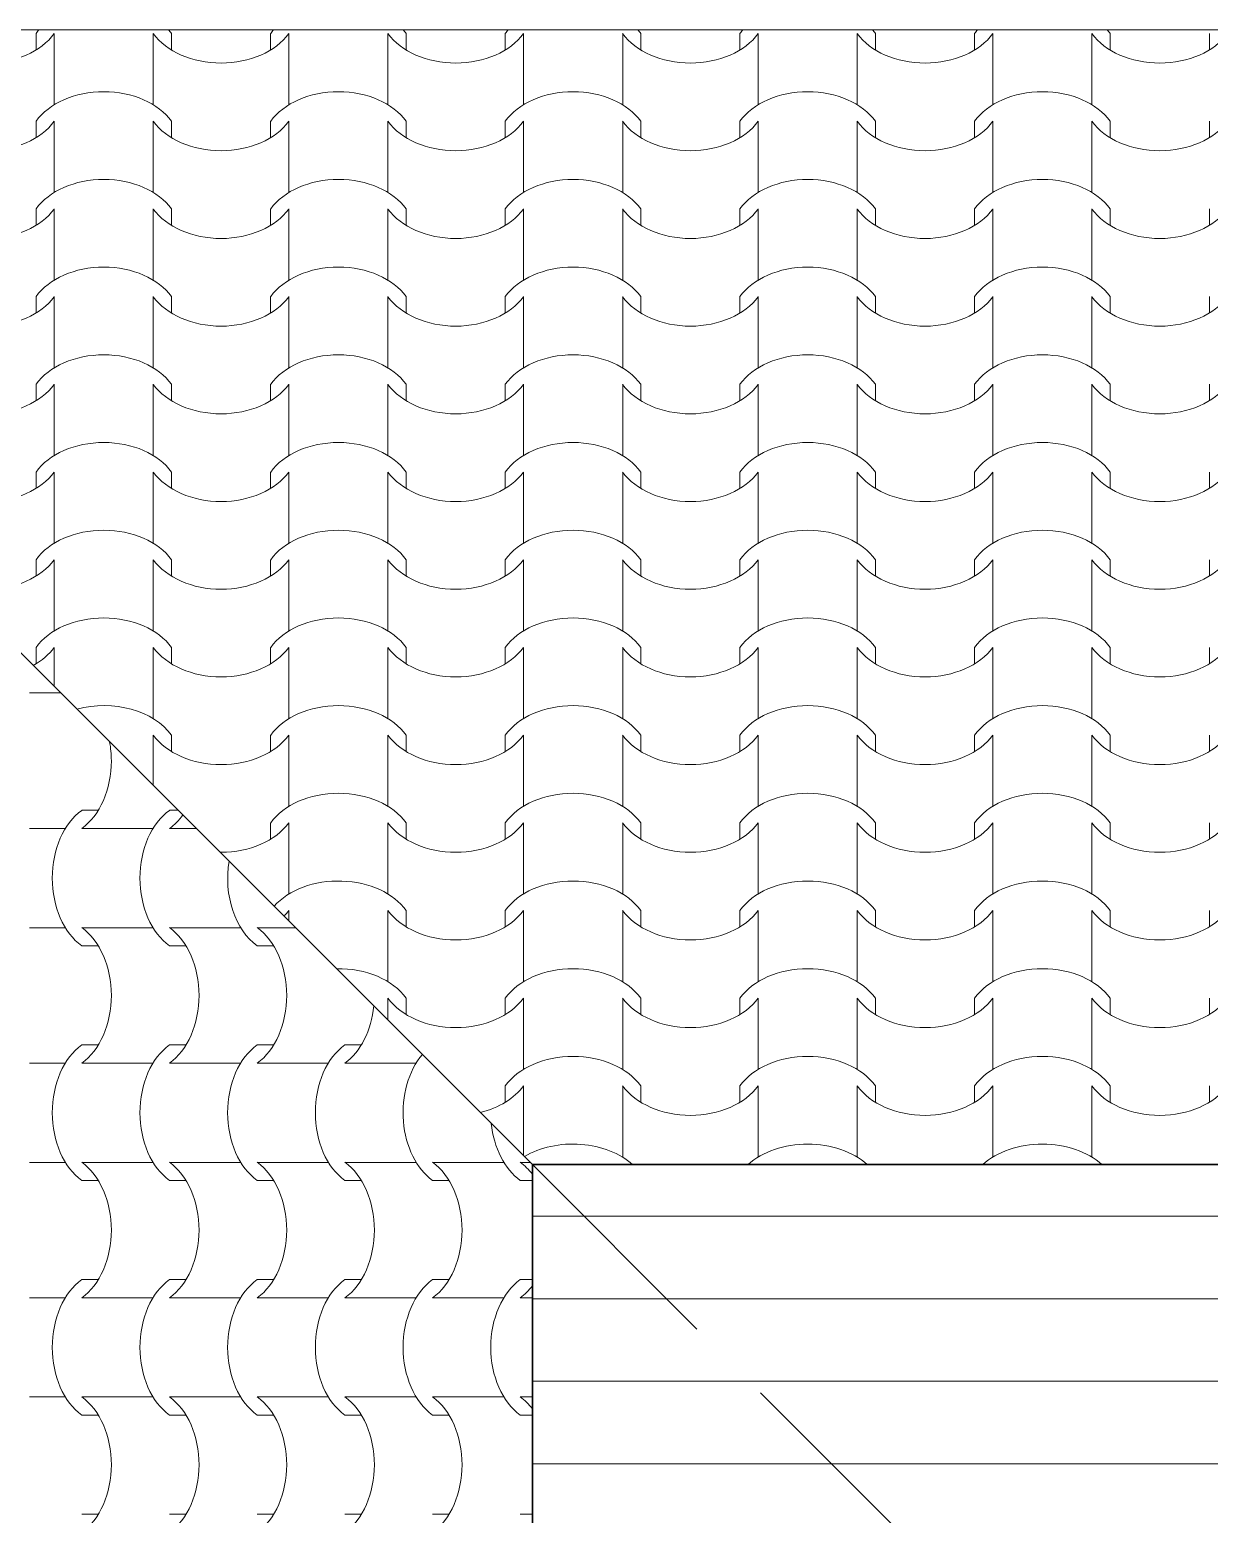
# Model space of a CAD drawing. Header units: millimetres. Extents: x -6000 to 12300, y -11438 to 14364.
# Drawn here: x 1966 to 3396, y 2239 to 4039 of the extents above; entities that cross this region are included whole.
import ezdxf

# ---------------------------------------------------------------- set-up
doc = ezdxf.new("R2010")
doc.units = ezdxf.units.MM
doc.header["$MEASUREMENT"] = 0
doc.linetypes.add('Hidden Line', pattern=[391.222223, 282.222223, -109])
doc.layers.add('Shell - Roof', color=7, linetype='Continuous')
doc.layers.add('Shell - Roof_Pen_No__172', color=7, linetype='Continuous', lineweight=13, true_color=0xbf8080)
doc.layers.add('Shell - Roof_Pen_No__92', color=7, linetype='Continuous', lineweight=13, true_color=0xbf8080)
doc.layers.add('Shell - Roof_Pen_No__32', color=15, linetype='Continuous', lineweight=35)

# ---------------------------------------------------------------- blocks, each defined once
blk = doc.blocks.new('*X4')
at = {"layer": 'Shell - Roof_Pen_No__92', "linetype": 'Continuous'}
for p, q in [((2004.1, 3234.5), (1966.3, 3234.5)), ((2049.3, 3092.3), (2029.5, 3092.3)), ((2146.4, 3092.3), (2135.8, 3092.3)), ((2009.4, 3070.3), (1966.3, 3070.3)), ((2072.6, 3070.3), (2029.5, 3070.3)), ((2115.8, 3070.3), (2072.6, 3070.3)), ((2168.4, 3070.3), (2135.8, 3070.3)), ((2009.4, 2950), (1966.3, 2950)), ((2072.6, 2950), (2029.5, 2950)), ((2115.8, 2950), (2072.6, 2950)), ((2178.9, 2950), (2135.8, 2950)), ((2222.1, 2950), (2178.9, 2950)), ((2285.2, 2950), (2242.1, 2950)), ((2288.6, 2950), (2285.2, 2950)), ((2049.3, 2928), (2029.5, 2928)), ((2155.7, 2928), (2135.8, 2928)), ((2262, 2928), (2242.1, 2928)), ((2049.3, 2807.8), (2029.5, 2807.8)), ((2155.7, 2807.8), (2135.8, 2807.8)), ((2262, 2807.8), (2242.1, 2807.8)), ((2368.3, 2807.8), (2348.4, 2807.8)), ((2009.4, 2785.8), (1966.3, 2785.8)), ((2072.6, 2785.8), (2029.5, 2785.8)), ((2115.8, 2785.8), (2072.6, 2785.8)), ((2178.9, 2785.8), (2135.8, 2785.8)), ((2222.1, 2785.8), (2178.9, 2785.8)), ((2285.2, 2785.8), (2242.1, 2785.8)), ((2328.4, 2785.8), (2285.2, 2785.8)), ((2391.5, 2785.8), (2348.4, 2785.8)), ((2434.7, 2785.8), (2391.5, 2785.8)), ((2009.4, 2665.5), (1966.3, 2665.5)), ((2072.6, 2665.5), (2029.5, 2665.5)), ((2115.8, 2665.5), (2072.6, 2665.5)), ((2178.9, 2665.5), (2135.8, 2665.5)), ((2222.1, 2665.5), (2178.9, 2665.5)), ((2285.2, 2665.5), (2242.1, 2665.5)), ((2328.4, 2665.5), (2285.2, 2665.5)), ((2391.5, 2665.5), (2348.4, 2665.5)), ((2434.7, 2665.5), (2391.5, 2665.5)), ((2497.9, 2665.5), (2454.7, 2665.5)), ((2541, 2665.5), (2497.9, 2665.5)), ((2573.1, 2665.5), (2561, 2665.5)), ((2049.3, 2643.5), (2029.5, 2643.5)), ((2155.7, 2643.5), (2135.8, 2643.5)), ((2262, 2643.5), (2242.1, 2643.5)), ((2368.3, 2643.5), (2348.4, 2643.5)), ((2474.6, 2643.5), (2454.7, 2643.5)), ((2575.7, 2643.5), (2561, 2643.5)), ((2049.3, 2523.3), (2029.5, 2523.3)), ((2155.7, 2523.3), (2135.8, 2523.3)), ((2262, 2523.3), (2242.1, 2523.3)), ((2368.3, 2523.3), (2348.4, 2523.3)), ((2474.6, 2523.3), (2454.7, 2523.3)), ((2575.7, 2523.3), (2561, 2523.3)), ((2009.4, 2501.3), (1966.3, 2501.3)), ((2072.6, 2501.3), (2029.5, 2501.3)), ((2115.8, 2501.3), (2072.6, 2501.3)), ((2178.9, 2501.3), (2135.8, 2501.3)), ((2222.1, 2501.3), (2178.9, 2501.3)), ((2285.2, 2501.3), (2242.1, 2501.3)), ((2328.4, 2501.3), (2285.2, 2501.3)), ((2391.5, 2501.3), (2348.4, 2501.3)), ((2434.7, 2501.3), (2391.5, 2501.3)), ((2497.9, 2501.3), (2454.7, 2501.3)), ((2541, 2501.3), (2497.9, 2501.3)), ((2575.7, 2501.3), (2561, 2501.3)), ((2009.4, 2381.1), (1966.3, 2381.1)), ((2072.6, 2381.1), (2029.5, 2381.1)), ((2115.8, 2381.1), (2072.6, 2381.1)), ((2178.9, 2381.1), (2135.8, 2381.1)), ((2222.1, 2381.1), (2178.9, 2381.1)), ((2285.2, 2381.1), (2242.1, 2381.1)), ((2328.4, 2381.1), (2285.2, 2381.1)), ((2391.5, 2381.1), (2348.4, 2381.1)), ((2434.7, 2381.1), (2391.5, 2381.1)), ((2497.9, 2381.1), (2454.7, 2381.1)), ((2541, 2381.1), (2497.9, 2381.1)), ((2575.7, 2381.1), (2561, 2381.1)), ((2049.3, 2359.1), (2029.5, 2359.1)), ((2155.7, 2359.1), (2135.8, 2359.1)), ((2262, 2359.1), (2242.1, 2359.1)), ((2368.3, 2359.1), (2348.4, 2359.1)), ((2474.6, 2359.1), (2454.7, 2359.1)), ((2575.7, 2359.1), (2561, 2359.1)), ((2049.3, 2238.8), (2029.5, 2238.8)), ((2155.7, 2238.8), (2135.8, 2238.8)), ((2262, 2238.8), (2242.1, 2238.8)), ((2368.3, 2238.8), (2348.4, 2238.8)), ((2474.6, 2238.8), (2454.7, 2238.8)), ((2575.7, 2238.8), (2561, 2238.8))]:
    blk.add_line(p, q, dxfattribs=at)
for centre, major_axis, start_param, end_param in [((1999.9, 3152.1), (0, 92.5), 4.715365, 4.968296), ((1999.9, 3152.7), (0, 92.5), 3.612631, 4.709413), ((2058.7, 3010.1), (0, 91.9), 0.466079, 2.675513), ((2165, 3010.1), (0, 91.9), 0.466079, 2.675513), ((2106.2, 3152.7), (0, 92.5), 3.612631, 3.917641), ((2271.3, 3010.1), (0, 91.9), 1.345901, 2.675513), ((1999.9, 2867.6), (0, 92.5), 4.715365, 5.812147), ((2106.2, 2867.6), (0, 92.5), 4.715365, 5.812147), ((2212.5, 2867.6), (0, 92.5), 4.715365, 5.812147), ((1999.9, 2868.2), (0, 92.5), 3.612631, 4.709413), ((2106.2, 2868.2), (0, 92.5), 3.612631, 4.709413), ((2212.5, 2868.2), (0, 92.5), 3.612631, 4.709413), ((2318.8, 2868.2), (0, 92.5), 3.612631, 4.570779), ((2058.7, 2725.7), (0, 91.9), 0.466079, 2.675513), ((2165, 2725.7), (0, 91.9), 0.466079, 2.675513), ((2271.3, 2725.7), (0, 91.9), 0.466079, 2.675513), ((2377.6, 2725.7), (0, 91.9), 0.466079, 2.675513), ((2484, 2725.7), (0, 91.9), 0.694736, 2.675513), ((2590.3, 2725.7), (0, 91.9), 1.712041, 2.675513), ((1999.9, 2583.1), (0, 92.5), 4.715365, 5.812147), ((2106.2, 2583.1), (0, 92.5), 4.715365, 5.812147), ((2212.5, 2583.1), (0, 92.5), 4.715365, 5.812147), ((2318.8, 2583.1), (0, 92.5), 4.715365, 5.812147), ((2425.1, 2583.1), (0, 92.5), 4.715365, 5.812147), ((2531.4, 2583.1), (0, 92.5), 5.53747, 5.812147), ((1999.9, 2583.7), (0, 92.5), 3.612631, 4.709413), ((2106.2, 2583.7), (0, 92.5), 3.612631, 4.709413), ((2212.5, 2583.7), (0, 92.5), 3.612631, 4.709413), ((2318.8, 2583.7), (0, 92.5), 3.612631, 4.709413), ((2425.1, 2583.7), (0, 92.5), 3.612631, 4.709413), ((2058.7, 2441.2), (0, 91.9), 0.466079, 2.675513), ((2165, 2441.2), (0, 91.9), 0.466079, 2.675513), ((2271.3, 2441.2), (0, 91.9), 0.466079, 2.675513), ((2377.6, 2441.2), (0, 91.9), 0.466079, 2.675513), ((2484, 2441.2), (0, 91.9), 0.466079, 2.675513), ((2590.3, 2441.2), (0, 91.9), 0.466079, 2.675513), ((2531.4, 2583.7), (0, 92.5), 3.612631, 3.887308), ((1999.9, 2298.7), (0, 92.5), 4.715365, 5.812147), ((2106.2, 2298.7), (0, 92.5), 4.715365, 5.812147), ((2212.5, 2298.7), (0, 92.5), 4.715365, 5.812147), ((2318.8, 2298.7), (0, 92.5), 4.715365, 5.812147), ((2425.1, 2298.7), (0, 92.5), 4.715365, 5.812147), ((2531.4, 2298.7), (0, 92.5), 5.53747, 5.812147), ((1999.9, 2299.2), (0, 92.5), 3.612631, 4.709413), ((2106.2, 2299.2), (0, 92.5), 3.612631, 4.709413), ((2212.5, 2299.2), (0, 92.5), 3.612631, 4.709413), ((2318.8, 2299.2), (0, 92.5), 3.612631, 4.709413), ((2425.1, 2299.2), (0, 92.5), 3.612631, 4.709413)]:
    blk.add_ellipse(centre, major_axis=major_axis, ratio=0.707107, start_param=start_param, end_param=end_param, dxfattribs=at)
blk = doc.blocks.new('*X6')
at = {"layer": 'Shell - Roof_Pen_No__92', "linetype": 'Continuous'}
for p, q in [((1974, 4014.1), (1974, 4033.9)), ((1996, 3990.8), (1996, 4033.9)), ((2116.2, 3990.8), (2116.2, 4033.9)), ((2138.2, 4014.1), (2138.2, 4033.9)), ((2258.4, 4014.1), (2258.4, 4033.9)), ((2280.4, 3990.8), (2280.4, 4033.9)), ((2400.7, 3990.8), (2400.7, 4033.9)), ((2422.7, 4014.1), (2422.7, 4033.9)), ((2542.9, 4014.1), (2542.9, 4033.9)), ((2564.9, 3990.8), (2564.9, 4033.9)), ((2685.2, 3990.8), (2685.2, 4033.9)), ((2707.2, 4014.1), (2707.2, 4033.9)), ((2827.4, 4014.1), (2827.4, 4033.9)), ((2849.4, 3990.8), (2849.4, 4033.9)), ((2969.6, 3990.8), (2969.6, 4033.9)), ((2991.6, 4014.1), (2991.6, 4033.9)), ((3111.9, 4014.1), (3111.9, 4033.9)), ((3133.9, 3990.8), (3133.9, 4033.9)), ((3254.1, 3990.8), (3254.1, 4033.9)), ((3276.1, 4014.1), (3276.1, 4033.9)), ((3396.4, 4014.1), (3396.4, 4033.9)), ((1996, 3947.7), (1996, 3990.8)), ((2116.2, 3947.7), (2116.2, 3990.8)), ((2280.4, 3947.7), (2280.4, 3990.8)), ((2400.7, 3947.7), (2400.7, 3990.8)), ((2564.9, 3947.7), (2564.9, 3990.8)), ((2685.2, 3947.7), (2685.2, 3990.8)), ((2849.4, 3947.7), (2849.4, 3990.8)), ((2969.6, 3947.7), (2969.6, 3990.8)), ((3133.9, 3947.7), (3133.9, 3990.8)), ((3254.1, 3947.7), (3254.1, 3990.8)), ((1974, 3907.8), (1974, 3927.6)), ((1996, 3884.5), (1996, 3927.6)), ((2116.2, 3884.5), (2116.2, 3927.6)), ((2138.2, 3907.8), (2138.2, 3927.6)), ((2258.4, 3907.8), (2258.4, 3927.6)), ((2280.4, 3884.5), (2280.4, 3927.6)), ((2400.7, 3884.5), (2400.7, 3927.6)), ((2422.7, 3907.8), (2422.7, 3927.6)), ((2542.9, 3907.8), (2542.9, 3927.6)), ((2564.9, 3884.5), (2564.9, 3927.6)), ((2685.2, 3884.5), (2685.2, 3927.6)), ((2707.2, 3907.8), (2707.2, 3927.6)), ((2827.4, 3907.8), (2827.4, 3927.6)), ((2849.4, 3884.5), (2849.4, 3927.6)), ((2969.6, 3884.5), (2969.6, 3927.6)), ((2991.6, 3907.8), (2991.6, 3927.6)), ((3111.9, 3907.8), (3111.9, 3927.6)), ((3133.9, 3884.5), (3133.9, 3927.6)), ((3254.1, 3884.5), (3254.1, 3927.6)), ((3276.1, 3907.8), (3276.1, 3927.6)), ((3396.4, 3907.8), (3396.4, 3927.6)), ((1996, 3841.4), (1996, 3884.5)), ((2116.2, 3841.4), (2116.2, 3884.5)), ((2280.4, 3841.4), (2280.4, 3884.5)), ((2400.7, 3841.4), (2400.7, 3884.5)), ((2564.9, 3841.4), (2564.9, 3884.5)), ((2685.2, 3841.4), (2685.2, 3884.5)), ((2849.4, 3841.4), (2849.4, 3884.5)), ((2969.6, 3841.4), (2969.6, 3884.5)), ((3133.9, 3841.4), (3133.9, 3884.5)), ((3254.1, 3841.4), (3254.1, 3884.5)), ((1974, 3801.5), (1974, 3821.3)), ((1996, 3778.2), (1996, 3821.3)), ((2116.2, 3778.2), (2116.2, 3821.3)), ((2138.2, 3801.5), (2138.2, 3821.3)), ((2258.4, 3801.5), (2258.4, 3821.3)), ((2280.4, 3778.2), (2280.4, 3821.3)), ((2400.7, 3778.2), (2400.7, 3821.3)), ((2422.7, 3801.5), (2422.7, 3821.3)), ((2542.9, 3801.5), (2542.9, 3821.3)), ((2564.9, 3778.2), (2564.9, 3821.3)), ((2685.2, 3778.2), (2685.2, 3821.3)), ((2707.2, 3801.5), (2707.2, 3821.3)), ((2827.4, 3801.5), (2827.4, 3821.3)), ((2849.4, 3778.2), (2849.4, 3821.3)), ((2969.6, 3778.2), (2969.6, 3821.3)), ((2991.6, 3801.5), (2991.6, 3821.3)), ((3111.9, 3801.5), (3111.9, 3821.3)), ((3133.9, 3778.2), (3133.9, 3821.3)), ((3254.1, 3778.2), (3254.1, 3821.3)), ((3276.1, 3801.5), (3276.1, 3821.3)), ((3396.4, 3801.5), (3396.4, 3821.3)), ((1996, 3735.1), (1996, 3778.2)), ((2116.2, 3735.1), (2116.2, 3778.2)), ((2280.4, 3735.1), (2280.4, 3778.2)), ((2400.7, 3735.1), (2400.7, 3778.2)), ((2564.9, 3735.1), (2564.9, 3778.2)), ((2685.2, 3735.1), (2685.2, 3778.2)), ((2849.4, 3735.1), (2849.4, 3778.2)), ((2969.6, 3735.1), (2969.6, 3778.2)), ((3133.9, 3735.1), (3133.9, 3778.2)), ((3254.1, 3735.1), (3254.1, 3778.2)), ((1974, 3695.2), (1974, 3715)), ((1996, 3671.9), (1996, 3715)), ((2116.2, 3671.9), (2116.2, 3715)), ((2138.2, 3695.2), (2138.2, 3715)), ((2258.4, 3695.2), (2258.4, 3715)), ((2280.4, 3671.9), (2280.4, 3715)), ((2400.7, 3671.9), (2400.7, 3715)), ((2422.7, 3695.2), (2422.7, 3715)), ((2542.9, 3695.2), (2542.9, 3715)), ((2564.9, 3671.9), (2564.9, 3715)), ((2685.2, 3671.9), (2685.2, 3715)), ((2707.2, 3695.2), (2707.2, 3715)), ((2827.4, 3695.2), (2827.4, 3715)), ((2849.4, 3671.9), (2849.4, 3715)), ((2969.6, 3671.9), (2969.6, 3715)), ((2991.6, 3695.2), (2991.6, 3715)), ((3111.9, 3695.2), (3111.9, 3715)), ((3133.9, 3671.9), (3133.9, 3715)), ((3254.1, 3671.9), (3254.1, 3715)), ((3276.1, 3695.2), (3276.1, 3715)), ((3396.4, 3695.2), (3396.4, 3715)), ((1996, 3628.7), (1996, 3671.9)), ((2116.2, 3628.7), (2116.2, 3671.9)), ((2280.4, 3628.7), (2280.4, 3671.9)), ((2400.7, 3628.7), (2400.7, 3671.9)), ((2564.9, 3628.7), (2564.9, 3671.9)), ((2685.2, 3628.7), (2685.2, 3671.9)), ((2849.4, 3628.7), (2849.4, 3671.9)), ((2969.6, 3628.7), (2969.6, 3671.9)), ((3133.9, 3628.7), (3133.9, 3671.9)), ((3254.1, 3628.7), (3254.1, 3671.9)), ((1974, 3588.8), (1974, 3608.7)), ((1996, 3565.6), (1996, 3608.7)), ((2116.2, 3565.6), (2116.2, 3608.7)), ((2138.2, 3588.8), (2138.2, 3608.7)), ((2258.4, 3588.8), (2258.4, 3608.7)), ((2280.4, 3565.6), (2280.4, 3608.7)), ((2400.7, 3565.6), (2400.7, 3608.7)), ((2422.7, 3588.8), (2422.7, 3608.7)), ((2542.9, 3588.8), (2542.9, 3608.7)), ((2564.9, 3565.6), (2564.9, 3608.7)), ((2685.2, 3565.6), (2685.2, 3608.7)), ((2707.2, 3588.8), (2707.2, 3608.7)), ((2827.4, 3588.8), (2827.4, 3608.7)), ((2849.4, 3565.6), (2849.4, 3608.7)), ((2969.6, 3565.6), (2969.6, 3608.7)), ((2991.6, 3588.8), (2991.6, 3608.7)), ((3111.9, 3588.8), (3111.9, 3608.7)), ((3133.9, 3565.6), (3133.9, 3608.7)), ((3254.1, 3565.6), (3254.1, 3608.7)), ((3276.1, 3588.8), (3276.1, 3608.7)), ((3396.4, 3588.8), (3396.4, 3608.7)), ((1996, 3522.4), (1996, 3565.6)), ((2116.2, 3522.4), (2116.2, 3565.6)), ((2280.4, 3522.4), (2280.4, 3565.6)), ((2400.7, 3522.4), (2400.7, 3565.6)), ((2564.9, 3522.4), (2564.9, 3565.6)), ((2685.2, 3522.4), (2685.2, 3565.6)), ((2849.4, 3522.4), (2849.4, 3565.6)), ((2969.6, 3522.4), (2969.6, 3565.6)), ((3133.9, 3522.4), (3133.9, 3565.6)), ((3254.1, 3522.4), (3254.1, 3565.6)), ((1974, 3482.5), (1974, 3502.4)), ((1996, 3459.3), (1996, 3502.4)), ((2116.2, 3459.3), (2116.2, 3502.4)), ((2138.2, 3482.5), (2138.2, 3502.4)), ((2258.4, 3482.5), (2258.4, 3502.4)), ((2280.4, 3459.3), (2280.4, 3502.4)), ((2400.7, 3459.3), (2400.7, 3502.4)), ((2422.7, 3482.5), (2422.7, 3502.4)), ((2542.9, 3482.5), (2542.9, 3502.4)), ((2564.9, 3459.3), (2564.9, 3502.4)), ((2685.2, 3459.3), (2685.2, 3502.4)), ((2707.2, 3482.5), (2707.2, 3502.4)), ((2827.4, 3482.5), (2827.4, 3502.4)), ((2849.4, 3459.3), (2849.4, 3502.4)), ((2969.6, 3459.3), (2969.6, 3502.4)), ((2991.6, 3482.5), (2991.6, 3502.4)), ((3111.9, 3482.5), (3111.9, 3502.4)), ((3133.9, 3459.3), (3133.9, 3502.4)), ((3254.1, 3459.3), (3254.1, 3502.4)), ((3276.1, 3482.5), (3276.1, 3502.4)), ((3396.4, 3482.5), (3396.4, 3502.4)), ((1996, 3416.1), (1996, 3459.3)), ((2116.2, 3416.1), (2116.2, 3459.3)), ((2280.4, 3416.1), (2280.4, 3459.3)), ((2400.7, 3416.1), (2400.7, 3459.3)), ((2564.9, 3416.1), (2564.9, 3459.3)), ((2685.2, 3416.1), (2685.2, 3459.3)), ((2849.4, 3416.1), (2849.4, 3459.3)), ((2969.6, 3416.1), (2969.6, 3459.3)), ((3133.9, 3416.1), (3133.9, 3459.3)), ((3254.1, 3416.1), (3254.1, 3459.3)), ((1974, 3376.2), (1974, 3396.1)), ((1996, 3352.9), (1996, 3396.1)), ((2116.2, 3352.9), (2116.2, 3396.1)), ((2138.2, 3376.2), (2138.2, 3396.1)), ((2258.4, 3376.2), (2258.4, 3396.1)), ((2280.4, 3352.9), (2280.4, 3396.1)), ((2400.7, 3352.9), (2400.7, 3396.1)), ((2422.7, 3376.2), (2422.7, 3396.1)), ((2542.9, 3376.2), (2542.9, 3396.1)), ((2564.9, 3352.9), (2564.9, 3396.1)), ((2685.2, 3352.9), (2685.2, 3396.1)), ((2707.2, 3376.2), (2707.2, 3396.1)), ((2827.4, 3376.2), (2827.4, 3396.1)), ((2849.4, 3352.9), (2849.4, 3396.1)), ((2969.6, 3352.9), (2969.6, 3396.1)), ((2991.6, 3376.2), (2991.6, 3396.1)), ((3111.9, 3376.2), (3111.9, 3396.1)), ((3133.9, 3352.9), (3133.9, 3396.1)), ((3254.1, 3352.9), (3254.1, 3396.1)), ((3276.1, 3376.2), (3276.1, 3396.1)), ((3396.4, 3376.2), (3396.4, 3396.1)), ((1996, 3309.8), (1996, 3352.9)), ((2116.2, 3309.8), (2116.2, 3352.9)), ((2280.4, 3309.8), (2280.4, 3352.9)), ((2400.7, 3309.8), (2400.7, 3352.9)), ((2564.9, 3309.8), (2564.9, 3352.9)), ((2685.2, 3309.8), (2685.2, 3352.9)), ((2849.4, 3309.8), (2849.4, 3352.9)), ((2969.6, 3309.8), (2969.6, 3352.9)), ((3133.9, 3309.8), (3133.9, 3352.9)), ((3254.1, 3309.8), (3254.1, 3352.9)), ((1974, 3269.9), (1974, 3289.8)), ((1996, 3246.6), (1996, 3289.8)), ((2116.2, 3246.6), (2116.2, 3289.8)), ((2138.2, 3269.9), (2138.2, 3289.8)), ((2258.4, 3269.9), (2258.4, 3289.8)), ((2280.4, 3246.6), (2280.4, 3289.8)), ((2400.7, 3246.6), (2400.7, 3289.8)), ((2422.7, 3269.9), (2422.7, 3289.8)), ((2542.9, 3269.9), (2542.9, 3289.8)), ((2564.9, 3246.6), (2564.9, 3289.8)), ((2685.2, 3246.6), (2685.2, 3289.8)), ((2707.2, 3269.9), (2707.2, 3289.8)), ((2827.4, 3269.9), (2827.4, 3289.8)), ((2849.4, 3246.6), (2849.4, 3289.8)), ((2969.6, 3246.6), (2969.6, 3289.8)), ((2991.6, 3269.9), (2991.6, 3289.8)), ((3111.9, 3269.9), (3111.9, 3289.8)), ((3133.9, 3246.6), (3133.9, 3289.8)), ((3254.1, 3246.6), (3254.1, 3289.8)), ((3276.1, 3269.9), (3276.1, 3289.8)), ((3396.4, 3269.9), (3396.4, 3289.8)), ((1996, 3242.7), (1996, 3246.6)), ((2116.2, 3203.5), (2116.2, 3246.6)), ((2280.4, 3203.5), (2280.4, 3246.6)), ((2400.7, 3203.5), (2400.7, 3246.6)), ((2564.9, 3203.5), (2564.9, 3246.6)), ((2685.2, 3203.5), (2685.2, 3246.6)), ((2849.4, 3203.5), (2849.4, 3246.6)), ((2969.6, 3203.5), (2969.6, 3246.6)), ((3133.9, 3203.5), (3133.9, 3246.6)), ((3254.1, 3203.5), (3254.1, 3246.6)), ((2116.2, 3140.3), (2116.2, 3183.5)), ((2138.2, 3163.6), (2138.2, 3183.5)), ((2258.4, 3163.6), (2258.4, 3183.5)), ((2280.4, 3140.3), (2280.4, 3183.5)), ((2400.7, 3140.3), (2400.7, 3183.5)), ((2422.7, 3163.6), (2422.7, 3183.5)), ((2542.9, 3163.6), (2542.9, 3183.5)), ((2564.9, 3140.3), (2564.9, 3183.5)), ((2685.2, 3140.3), (2685.2, 3183.5)), ((2707.2, 3163.6), (2707.2, 3183.5)), ((2827.4, 3163.6), (2827.4, 3183.5)), ((2849.4, 3140.3), (2849.4, 3183.5)), ((2969.6, 3140.3), (2969.6, 3183.5)), ((2991.6, 3163.6), (2991.6, 3183.5)), ((3111.9, 3163.6), (3111.9, 3183.5)), ((3133.9, 3140.3), (3133.9, 3183.5)), ((3254.1, 3140.3), (3254.1, 3183.5)), ((3276.1, 3163.6), (3276.1, 3183.5)), ((3396.4, 3163.6), (3396.4, 3183.5)), ((2116.2, 3122.4), (2116.2, 3140.3)), ((2280.4, 3097.2), (2280.4, 3140.3)), ((2400.7, 3097.2), (2400.7, 3140.3)), ((2564.9, 3097.2), (2564.9, 3140.3)), ((2685.2, 3097.2), (2685.2, 3140.3)), ((2849.4, 3097.2), (2849.4, 3140.3)), ((2969.6, 3097.2), (2969.6, 3140.3)), ((3133.9, 3097.2), (3133.9, 3140.3)), ((3254.1, 3097.2), (3254.1, 3140.3)), ((2258.4, 3057.3), (2258.4, 3077.1)), ((2280.4, 3034), (2280.4, 3077.1)), ((2400.7, 3034), (2400.7, 3077.1)), ((2422.7, 3057.3), (2422.7, 3077.1)), ((2542.9, 3057.3), (2542.9, 3077.1)), ((2564.9, 3034), (2564.9, 3077.1)), ((2685.2, 3034), (2685.2, 3077.1)), ((2707.2, 3057.3), (2707.2, 3077.1)), ((2827.4, 3057.3), (2827.4, 3077.1)), ((2849.4, 3034), (2849.4, 3077.1)), ((2969.6, 3034), (2969.6, 3077.1)), ((2991.6, 3057.3), (2991.6, 3077.1)), ((3111.9, 3057.3), (3111.9, 3077.1)), ((3133.9, 3034), (3133.9, 3077.1)), ((3254.1, 3034), (3254.1, 3077.1)), ((3276.1, 3057.3), (3276.1, 3077.1)), ((3396.4, 3057.3), (3396.4, 3077.1)), ((2280.4, 2990.9), (2280.4, 3034)), ((2400.7, 2990.9), (2400.7, 3034)), ((2564.9, 2990.9), (2564.9, 3034)), ((2685.2, 2990.9), (2685.2, 3034)), ((2849.4, 2990.9), (2849.4, 3034)), ((2969.6, 2990.9), (2969.6, 3034)), ((3133.9, 2990.9), (3133.9, 3034)), ((3254.1, 2990.9), (3254.1, 3034)), ((2280.4, 2958.2), (2280.4, 2970.8)), ((2400.7, 2927.7), (2400.7, 2970.8)), ((2422.7, 2951), (2422.7, 2970.8)), ((2542.9, 2951), (2542.9, 2970.8)), ((2564.9, 2927.7), (2564.9, 2970.8)), ((2685.2, 2927.7), (2685.2, 2970.8)), ((2707.2, 2951), (2707.2, 2970.8)), ((2827.4, 2951), (2827.4, 2970.8)), ((2849.4, 2927.7), (2849.4, 2970.8)), ((2969.6, 2927.7), (2969.6, 2970.8)), ((2991.6, 2951), (2991.6, 2970.8)), ((3111.9, 2951), (3111.9, 2970.8)), ((3133.9, 2927.7), (3133.9, 2970.8)), ((3254.1, 2927.7), (3254.1, 2970.8)), ((3276.1, 2951), (3276.1, 2970.8)), ((3396.4, 2951), (3396.4, 2970.8)), ((2400.7, 2884.6), (2400.7, 2927.7)), ((2564.9, 2884.6), (2564.9, 2927.7)), ((2685.2, 2884.6), (2685.2, 2927.7)), ((2849.4, 2884.6), (2849.4, 2927.7)), ((2969.6, 2884.6), (2969.6, 2927.7)), ((3133.9, 2884.6), (3133.9, 2927.7)), ((3254.1, 2884.6), (3254.1, 2927.7)), ((2400.7, 2837.9), (2400.7, 2864.5)), ((2422.7, 2844.7), (2422.7, 2864.5)), ((2542.9, 2844.7), (2542.9, 2864.5)), ((2564.9, 2821.4), (2564.9, 2864.5)), ((2685.2, 2821.4), (2685.2, 2864.5)), ((2707.2, 2844.7), (2707.2, 2864.5)), ((2827.4, 2844.7), (2827.4, 2864.5)), ((2849.4, 2821.4), (2849.4, 2864.5)), ((2969.6, 2821.4), (2969.6, 2864.5)), ((2991.6, 2844.7), (2991.6, 2864.5)), ((3111.9, 2844.7), (3111.9, 2864.5)), ((3133.9, 2821.4), (3133.9, 2864.5)), ((3254.1, 2821.4), (3254.1, 2864.5)), ((3276.1, 2844.7), (3276.1, 2864.5)), ((3396.4, 2844.7), (3396.4, 2864.5)), ((2564.9, 2778.3), (2564.9, 2821.4)), ((2685.2, 2778.3), (2685.2, 2821.4)), ((2849.4, 2778.3), (2849.4, 2821.4)), ((2969.6, 2778.3), (2969.6, 2821.4)), ((3133.9, 2778.3), (3133.9, 2821.4)), ((3254.1, 2778.3), (3254.1, 2821.4)), ((2542.9, 2738.4), (2542.9, 2758.2)), ((2564.9, 2715.1), (2564.9, 2758.2)), ((2685.2, 2715.1), (2685.2, 2758.2)), ((2707.2, 2738.4), (2707.2, 2758.2)), ((2827.4, 2738.4), (2827.4, 2758.2)), ((2849.4, 2715.1), (2849.4, 2758.2)), ((2969.6, 2715.1), (2969.6, 2758.2)), ((2991.6, 2738.4), (2991.6, 2758.2)), ((3111.9, 2738.4), (3111.9, 2758.2)), ((3133.9, 2715.1), (3133.9, 2758.2)), ((3254.1, 2715.1), (3254.1, 2758.2)), ((3276.1, 2738.4), (3276.1, 2758.2)), ((3396.4, 2738.4), (3396.4, 2758.2)), ((2564.9, 2673.7), (2564.9, 2715.1)), ((2685.2, 2672), (2685.2, 2715.1)), ((2849.4, 2672), (2849.4, 2715.1)), ((2969.6, 2672), (2969.6, 2715.1)), ((3133.9, 2672), (3133.9, 2715.1)), ((3254.1, 2672), (3254.1, 2715.1))]:
    blk.add_line(p, q, dxfattribs=at)
for centre, major_axis, start_param, end_param in [((1913.6, 4063.6), (92.5, 0), 4.715365, 5.812147), ((2056.1, 4004.7), (91.9, 0), 2.592015, 2.675513), ((2198.6, 4063.6), (92.5, 0), 3.612631, 4.709413), ((2056.1, 4004.7), (91.9, 0), 0.466079, 0.549577), ((2198, 4063.6), (92.5, 0), 4.715365, 5.812147), ((2340.6, 4004.7), (91.9, 0), 2.592015, 2.675513), ((2483.1, 4063.6), (92.5, 0), 3.612631, 4.709413), ((2340.6, 4004.7), (91.9, 0), 0.466079, 0.549577), ((2482.5, 4063.6), (92.5, 0), 4.715365, 5.812147), ((2625, 4004.7), (91.9, 0), 2.592015, 2.675513), ((2767.6, 4063.6), (92.5, 0), 3.612631, 4.709413), ((2625, 4004.7), (91.9, 0), 0.466079, 0.549577), ((2767, 4063.6), (92.5, 0), 4.715365, 5.812147), ((2909.5, 4004.7), (91.9, 0), 2.592015, 2.675513), ((3052, 4063.6), (92.5, 0), 3.612631, 4.709413), ((2909.5, 4004.7), (91.9, 0), 0.466079, 0.549577), ((3051.5, 4063.6), (92.5, 0), 4.715365, 5.812147), ((3194, 4004.7), (91.9, 0), 2.592015, 2.675513), ((3336.5, 4063.6), (92.5, 0), 3.612631, 4.709413), ((3194, 4004.7), (91.9, 0), 0.466079, 0.549577), ((3336, 4063.6), (92.5, 0), 4.715365, 5.812147), ((2056.1, 3898.4), (91.9, 0), 0.466079, 2.675513), ((2340.6, 3898.4), (91.9, 0), 0.466079, 2.675513), ((2625, 3898.4), (91.9, 0), 0.466079, 2.675513), ((2909.5, 3898.4), (91.9, 0), 0.466079, 2.675513), ((3194, 3898.4), (91.9, 0), 0.466079, 2.675513), ((1913.6, 3957.3), (92.5, 0), 4.715365, 5.812147), ((2198.6, 3957.3), (92.5, 0), 3.612631, 4.709413), ((2198, 3957.3), (92.5, 0), 4.715365, 5.812147), ((2483.1, 3957.3), (92.5, 0), 3.612631, 4.709413), ((2482.5, 3957.3), (92.5, 0), 4.715365, 5.812147), ((2767.6, 3957.3), (92.5, 0), 3.612631, 4.709413), ((2767, 3957.3), (92.5, 0), 4.715365, 5.812147), ((3052, 3957.3), (92.5, 0), 3.612631, 4.709413), ((3051.5, 3957.3), (92.5, 0), 4.715365, 5.812147), ((3336.5, 3957.3), (92.5, 0), 3.612631, 4.709413), ((3336, 3957.3), (92.5, 0), 4.715365, 5.812147), ((2056.1, 3792.1), (91.9, 0), 0.466079, 2.675513), ((2340.6, 3792.1), (91.9, 0), 0.466079, 2.675513), ((2625, 3792.1), (91.9, 0), 0.466079, 2.675513), ((2909.5, 3792.1), (91.9, 0), 0.466079, 2.675513), ((3194, 3792.1), (91.9, 0), 0.466079, 2.675513), ((1913.6, 3850.9), (92.5, 0), 4.715365, 5.812147), ((2198.6, 3850.9), (92.5, 0), 3.612631, 4.709413), ((2198, 3850.9), (92.5, 0), 4.715365, 5.812147), ((2483.1, 3850.9), (92.5, 0), 3.612631, 4.709413), ((2482.5, 3850.9), (92.5, 0), 4.715365, 5.812147), ((2767.6, 3850.9), (92.5, 0), 3.612631, 4.709413), ((2767, 3850.9), (92.5, 0), 4.715365, 5.812147), ((3052, 3850.9), (92.5, 0), 3.612631, 4.709413), ((3051.5, 3850.9), (92.5, 0), 4.715365, 5.812147), ((3336.5, 3850.9), (92.5, 0), 3.612631, 4.709413), ((3336, 3850.9), (92.5, 0), 4.715365, 5.812147), ((2056.1, 3685.8), (91.9, 0), 0.466079, 2.675513), ((2340.6, 3685.8), (91.9, 0), 0.466079, 2.675513), ((2625, 3685.8), (91.9, 0), 0.466079, 2.675513), ((2909.5, 3685.8), (91.9, 0), 0.466079, 2.675513), ((3194, 3685.8), (91.9, 0), 0.466079, 2.675513), ((1913.6, 3744.6), (92.5, 0), 4.715365, 5.812147), ((2198.6, 3744.6), (92.5, 0), 3.612631, 4.709413), ((2198, 3744.6), (92.5, 0), 4.715365, 5.812147), ((2483.1, 3744.6), (92.5, 0), 3.612631, 4.709413), ((2482.5, 3744.6), (92.5, 0), 4.715365, 5.812147), ((2767.6, 3744.6), (92.5, 0), 3.612631, 4.709413), ((2767, 3744.6), (92.5, 0), 4.715365, 5.812147), ((3052, 3744.6), (92.5, 0), 3.612631, 4.709413), ((3051.5, 3744.6), (92.5, 0), 4.715365, 5.812147), ((3336.5, 3744.6), (92.5, 0), 3.612631, 4.709413), ((3336, 3744.6), (92.5, 0), 4.715365, 5.812147), ((2056.1, 3579.5), (91.9, 0), 0.466079, 2.675513), ((2340.6, 3579.5), (91.9, 0), 0.466079, 2.675513), ((2625, 3579.5), (91.9, 0), 0.466079, 2.675513), ((2909.5, 3579.5), (91.9, 0), 0.466079, 2.675513), ((3194, 3579.5), (91.9, 0), 0.466079, 2.675513), ((1913.6, 3638.3), (92.5, 0), 4.715365, 5.812147), ((2198.6, 3638.3), (92.5, 0), 3.612631, 4.709413), ((2198, 3638.3), (92.5, 0), 4.715365, 5.812147), ((2483.1, 3638.3), (92.5, 0), 3.612631, 4.709413), ((2482.5, 3638.3), (92.5, 0), 4.715365, 5.812147), ((2767.6, 3638.3), (92.5, 0), 3.612631, 4.709413), ((2767, 3638.3), (92.5, 0), 4.715365, 5.812147), ((3052, 3638.3), (92.5, 0), 3.612631, 4.709413), ((3051.5, 3638.3), (92.5, 0), 4.715365, 5.812147), ((3336.5, 3638.3), (92.5, 0), 3.612631, 4.709413), ((3336, 3638.3), (92.5, 0), 4.715365, 5.812147), ((2056.1, 3473.2), (91.9, 0), 0.466079, 2.675513), ((2340.6, 3473.2), (91.9, 0), 0.466079, 2.675513), ((2625, 3473.2), (91.9, 0), 0.466079, 2.675513), ((2909.5, 3473.2), (91.9, 0), 0.466079, 2.675513), ((3194, 3473.2), (91.9, 0), 0.466079, 2.675513), ((1913.6, 3532), (92.5, 0), 4.715365, 5.812147), ((2198.6, 3532), (92.5, 0), 3.612631, 4.709413), ((2198, 3532), (92.5, 0), 4.715365, 5.812147), ((2483.1, 3532), (92.5, 0), 3.612631, 4.709413), ((2482.5, 3532), (92.5, 0), 4.715365, 5.812147), ((2767.6, 3532), (92.5, 0), 3.612631, 4.709413), ((2767, 3532), (92.5, 0), 4.715365, 5.812147), ((3052, 3532), (92.5, 0), 3.612631, 4.709413), ((3051.5, 3532), (92.5, 0), 4.715365, 5.812147), ((3336.5, 3532), (92.5, 0), 3.612631, 4.709413), ((3336, 3532), (92.5, 0), 4.715365, 5.812147), ((2056.1, 3366.8), (91.9, 0), 0.466079, 2.675513), ((2340.6, 3366.8), (91.9, 0), 0.466079, 2.675513), ((2625, 3366.8), (91.9, 0), 0.466079, 2.675513), ((2909.5, 3366.8), (91.9, 0), 0.466079, 2.675513), ((3194, 3366.8), (91.9, 0), 0.466079, 2.675513), ((1913.6, 3425.7), (92.5, 0), 4.715365, 5.812147), ((2198.6, 3425.7), (92.5, 0), 3.612631, 4.709413), ((2198, 3425.7), (92.5, 0), 4.715365, 5.812147), ((2483.1, 3425.7), (92.5, 0), 3.612631, 4.709413), ((2482.5, 3425.7), (92.5, 0), 4.715365, 5.812147), ((2767.6, 3425.7), (92.5, 0), 3.612631, 4.709413), ((2767, 3425.7), (92.5, 0), 4.715365, 5.812147), ((3052, 3425.7), (92.5, 0), 3.612631, 4.709413), ((3051.5, 3425.7), (92.5, 0), 4.715365, 5.812147), ((3336.5, 3425.7), (92.5, 0), 3.612631, 4.709413), ((3336, 3425.7), (92.5, 0), 4.715365, 5.812147), ((2056.1, 3260.5), (91.9, 0), 0.466079, 2.675513), ((2340.6, 3260.5), (91.9, 0), 0.466079, 2.675513), ((2625, 3260.5), (91.9, 0), 0.466079, 2.675513), ((2909.5, 3260.5), (91.9, 0), 0.466079, 2.675513), ((3194, 3260.5), (91.9, 0), 0.466079, 2.675513), ((1913.6, 3319.4), (92.5, 0), 5.377602, 5.812147), ((2198.6, 3319.4), (92.5, 0), 3.612631, 4.709413), ((2198, 3319.4), (92.5, 0), 4.715365, 5.812147), ((2483.1, 3319.4), (92.5, 0), 3.612631, 4.709413), ((2482.5, 3319.4), (92.5, 0), 4.715365, 5.812147), ((2767.6, 3319.4), (92.5, 0), 3.612631, 4.709413), ((2767, 3319.4), (92.5, 0), 4.715365, 5.812147), ((3052, 3319.4), (92.5, 0), 3.612631, 4.709413), ((3051.5, 3319.4), (92.5, 0), 4.715365, 5.812147), ((3336.5, 3319.4), (92.5, 0), 3.612631, 4.709413), ((3336, 3319.4), (92.5, 0), 4.715365, 5.812147), ((2056.1, 3154.2), (91.9, 0), 0.466079, 1.932173), ((2340.6, 3154.2), (91.9, 0), 0.466079, 2.675513), ((2625, 3154.2), (91.9, 0), 0.466079, 2.675513), ((2909.5, 3154.2), (91.9, 0), 0.466079, 2.675513), ((3194, 3154.2), (91.9, 0), 0.466079, 2.675513), ((2198.6, 3213.1), (92.5, 0), 3.612631, 4.709413), ((2198, 3213.1), (92.5, 0), 4.715365, 5.812147), ((2483.1, 3213.1), (92.5, 0), 3.612631, 4.709413), ((2482.5, 3213.1), (92.5, 0), 4.715365, 5.812147), ((2767.6, 3213.1), (92.5, 0), 3.612631, 4.709413), ((2767, 3213.1), (92.5, 0), 4.715365, 5.812147), ((3052, 3213.1), (92.5, 0), 3.612631, 4.709413), ((3051.5, 3213.1), (92.5, 0), 4.715365, 5.812147), ((3336.5, 3213.1), (92.5, 0), 3.612631, 4.709413), ((3336, 3213.1), (92.5, 0), 4.715365, 5.812147), ((2340.6, 3047.9), (91.9, 0), 0.466079, 2.675513), ((2625, 3047.9), (91.9, 0), 0.466079, 2.675513), ((2909.5, 3047.9), (91.9, 0), 0.466079, 2.675513), ((3194, 3047.9), (91.9, 0), 0.466079, 2.675513), ((2198, 3106.8), (92.5, 0), 4.715365, 5.812147), ((2483.1, 3106.8), (92.5, 0), 3.612631, 4.709413), ((2482.5, 3106.8), (92.5, 0), 4.715365, 5.812147), ((2767.6, 3106.8), (92.5, 0), 3.612631, 4.709413), ((2767, 3106.8), (92.5, 0), 4.715365, 5.812147), ((3052, 3106.8), (92.5, 0), 3.612631, 4.709413), ((3051.5, 3106.8), (92.5, 0), 4.715365, 5.812147), ((3336.5, 3106.8), (92.5, 0), 3.612631, 4.709413), ((3336, 3106.8), (92.5, 0), 4.715365, 5.812147), ((2198.6, 3106.8), (92.5, 0), 4.697071, 4.709413), ((2340.6, 2941.6), (91.9, 0), 0.466079, 2.583644), ((2625, 2941.6), (91.9, 0), 0.466079, 2.675513), ((2909.5, 2941.6), (91.9, 0), 0.466079, 2.675513), ((3194, 2941.6), (91.9, 0), 0.466079, 2.675513), ((2198, 3000.5), (92.5, 0), 5.689438, 5.812147), ((2483.1, 3000.5), (92.5, 0), 3.612631, 4.709413), ((2482.5, 3000.5), (92.5, 0), 4.715365, 5.812147), ((2767.6, 3000.5), (92.5, 0), 3.612631, 4.709413), ((2767, 3000.5), (92.5, 0), 4.715365, 5.812147), ((3052, 3000.5), (92.5, 0), 3.612631, 4.709413), ((3051.5, 3000.5), (92.5, 0), 4.715365, 5.812147), ((3336.5, 3000.5), (92.5, 0), 3.612631, 4.709413), ((3336, 3000.5), (92.5, 0), 4.715365, 5.812147), ((2340.6, 2835.3), (91.9, 0), 0.466079, 1.595276), ((2625, 2835.3), (91.9, 0), 0.466079, 2.675513), ((2909.5, 2835.3), (91.9, 0), 0.466079, 2.675513), ((3194, 2835.3), (91.9, 0), 0.466079, 2.675513), ((2483.1, 2894.2), (92.5, 0), 3.612631, 4.709413), ((2482.5, 2894.2), (92.5, 0), 4.715365, 5.812147), ((2767.6, 2894.2), (92.5, 0), 3.612631, 4.709413), ((2767, 2894.2), (92.5, 0), 4.715365, 5.812147), ((3052, 2894.2), (92.5, 0), 3.612631, 4.709413), ((3051.5, 2894.2), (92.5, 0), 4.715365, 5.812147), ((3336.5, 2894.2), (92.5, 0), 3.612631, 4.709413), ((3336, 2894.2), (92.5, 0), 4.715365, 5.812147), ((2625, 2729), (91.9, 0), 0.466079, 2.675513), ((2909.5, 2729), (91.9, 0), 0.466079, 2.675513), ((3194, 2729), (91.9, 0), 0.466079, 2.675513), ((2482.5, 2787.9), (92.5, 0), 5.043137, 5.812147), ((2767.6, 2787.9), (92.5, 0), 3.612631, 4.709413), ((2767, 2787.9), (92.5, 0), 4.715365, 5.812147), ((3052, 2787.9), (92.5, 0), 3.612631, 4.709413), ((3051.5, 2787.9), (92.5, 0), 4.715365, 5.812147), ((3336.5, 2787.9), (92.5, 0), 3.612631, 4.709413), ((3336, 2787.9), (92.5, 0), 4.715365, 5.812147), ((2625, 2622.7), (91.9, 0), 0.666056, 2.267543), ((2909.5, 2622.7), (91.9, 0), 0.666056, 2.475537), ((3194, 2622.7), (91.9, 0), 0.666056, 2.475537)]:
    blk.add_ellipse(centre, major_axis=major_axis, ratio=0.707107, start_param=start_param, end_param=end_param, dxfattribs=at)
blk = doc.blocks.new('Roof_1_5', base_point=(1200, -4561.4))
at = {"layer": 'Shell - Roof_Pen_No__172', "linetype": 'Continuous'}
h = blk.add_hatch(dxfattribs=at)
h.set_pattern_fill('Roof_Tile_0005', color=256, style=0, pattern_type=2)
h.set_pattern_definition([(0, (0, 0), (0, 100), [])])
h.paths.add_polyline_path([(2575.7, -3185.6), (10924.3, -3185.6), (10924.3, 2662.9), (2575.7, 2662.9)])
h.paths.add_polyline_path([(3000, -2761.4), (3000, 2238.6), (10500, 2238.6), (10500, -2761.4)], flags=0)
at = {"layer": 'Shell - Roof_Pen_No__32', "linetype": 'Continuous'}
for p, q in [((10924.3, 2662.9), (2575.7, 2662.9)), ((2575.7, 2662.9), (2575.7, -3185.6))]:
    blk.add_line(p, q, dxfattribs=at)
at = {"layer": 'Shell - Roof_Pen_No__92', "linetype": 'Continuous', "flags": 128}
for points in [[(1200, 4038.6), (2575.7, 2662.9)], [(1200, 4038.6), (12300, 4038.6)]]:
    blk.add_lwpolyline(points, dxfattribs=at)
at = {"layer": 'Shell - Roof_Pen_No__92', "linetype": 'Hidden Line', "flags": 128}
blk.add_lwpolyline([(2575.7, 2662.9), (5500, -261.4)], dxfattribs=at)
at = {"layer": 'Shell - Roof', "color": 23, "linetype": 'Continuous', "lineweight": 13, "true_color": 0xbf8080}
for name in ['*X6', '*X4']:
    blk.add_blockref(name, (0, 0), dxfattribs=at)

msp = doc.modelspace()

# ---------------------------------------------------------------- block references
at = {"layer": 'Shell - Roof', "color": 23, "linetype": 'Continuous', "lineweight": 13, "true_color": 0xbf8080}
msp.add_blockref('Roof_1_5', (1200, -4561.4), dxfattribs=at)

doc.saveas('drawing.dxf')
